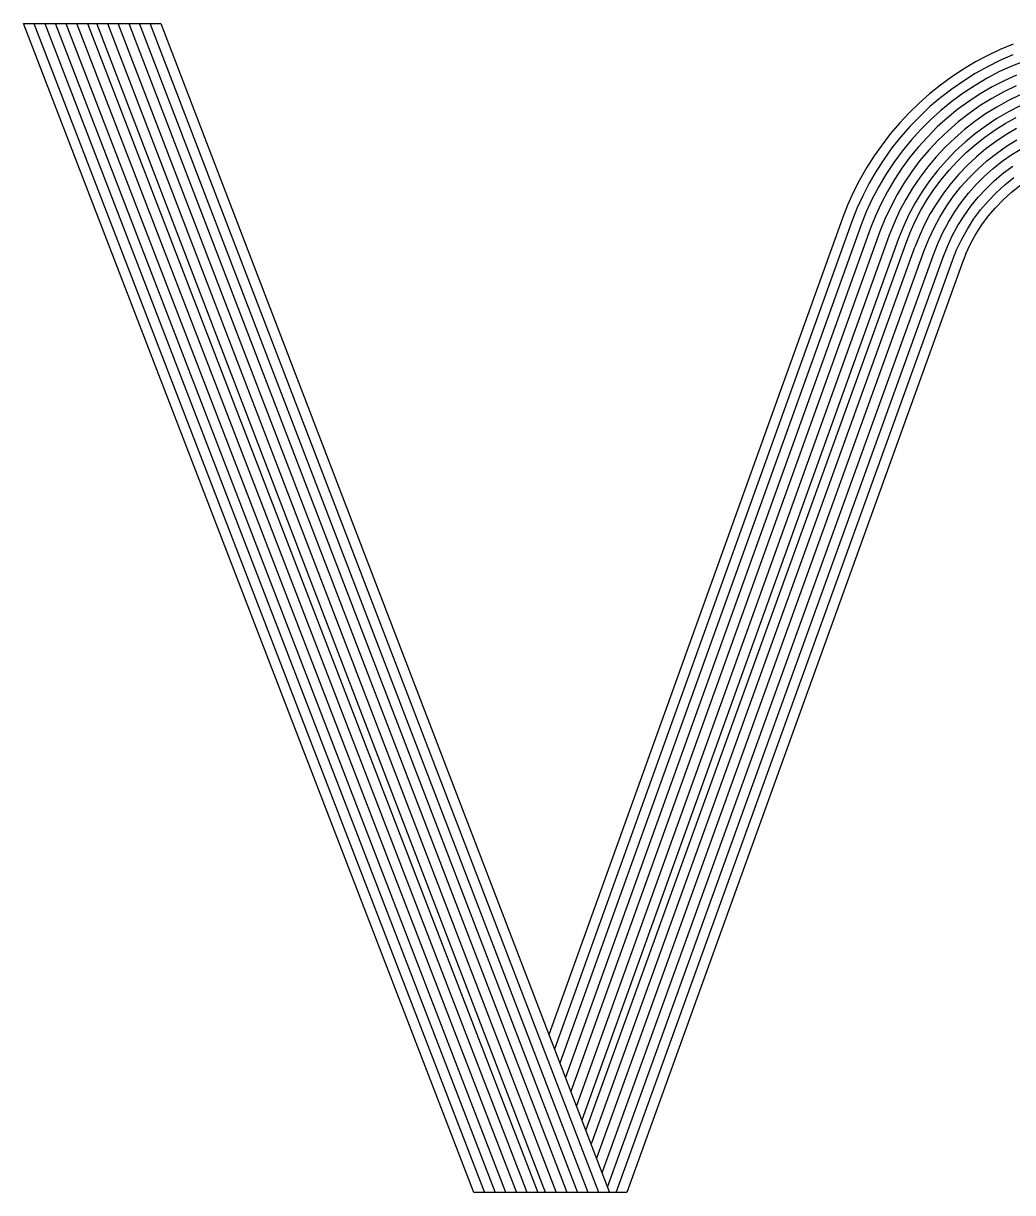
# Model space of a CAD drawing. Extents: x 13 to 15748, y 528 to 7141.
# Drawn here: x 13 to 5608, y 528 to 7141 of the extents above; entities that cross this region are included whole.
import ezdxf

# ---------------------------------------------------------------- set-up
doc = ezdxf.new("R2010")
doc.units = 0
doc.layers.add('1', color=1, linetype='CONTINUOUS')

msp = doc.modelspace()

# ---------------------------------------------------------------- linework, layer by layer
at = {"layer": '1'}
for p, q in [((2561, 528), (13, 7141)), ((13, 7141), (790, 7141)), ((73, 7141), (2621, 528)), ((134, 7141), (2681, 528)), ((2742, 528), (194, 7141)), ((254, 7141), (2802, 528)), ((2862, 528), (315, 7141)), ((375, 7141), (2923, 528)), ((2967, 528), (429, 7141)), ((489, 7141), (3027, 528)), ((3088, 528), (549, 7141)), ((610, 7141), (3148, 528)), ((3208, 528), (670, 7141)), ((3268, 528), (730, 7141)), ((790, 7141), (3329, 528)), ((5612, 7024), (5539, 6994)), ((5468, 6960), (5398, 6923)), ((5539, 6994), (5468, 6960)), ((5610, 6963), (5537, 6931)), ((5330, 6882), (5264, 6839)), ((5398, 6923), (5330, 6882)), ((5466, 6896), (5397, 6857)), ((5537, 6931), (5466, 6896)), ((5608, 6901), (5535, 6868)), ((5682, 6930), (5608, 6901)), ((5264, 6839), (5201, 6792)), ((5330, 6815), (5264, 6769)), ((5397, 6857), (5330, 6815)), ((5464, 6831), (5396, 6790)), ((5535, 6868), (5464, 6831)), ((5560, 6817), (5492, 6782)), ((5630, 6849), (5560, 6817)), ((5201, 6792), (5139, 6743)), ((5264, 6769), (5202, 6721)), ((5329, 6746), (5265, 6699)), ((5396, 6790), (5329, 6746)), ((5492, 6782), (5425, 6743)), ((5559, 6754), (5491, 6716)), ((5629, 6787), (5559, 6754)), ((5080, 6690), (5024, 6635)), ((5139, 6743), (5080, 6690)), ((5202, 6721), (5141, 6670)), ((5265, 6699), (5203, 6649)), ((5361, 6700), (5299, 6655)), ((5425, 6743), (5361, 6700)), ((5491, 6716), (5425, 6676)), ((5585, 6704), (5520, 6668)), ((5652, 6736), (5585, 6704)), ((5024, 6635), (4970, 6578)), ((5083, 6615), (5028, 6558)), ((5141, 6670), (5083, 6615)), ((5203, 6649), (5144, 6595)), ((5299, 6655), (5240, 6606)), ((5362, 6632), (5301, 6584)), ((5425, 6676), (5362, 6632)), ((5456, 6629), (5395, 6586)), ((5520, 6668), (5456, 6629)), ((5585, 6640), (5520, 6603)), ((5651, 6674), (5585, 6640)), ((4970, 6578), (4918, 6518)), ((5028, 6558), (4976, 6499)), ((5144, 6595), (5087, 6539)), ((5182, 6555), (5128, 6500)), ((5240, 6606), (5182, 6555)), ((5301, 6584), (5243, 6534)), ((5395, 6586), (5337, 6541)), ((5458, 6562), (5398, 6518)), ((5520, 6603), (5458, 6562)), ((5509, 6538), (5567, 6575)), ((5567, 6575), (5628, 6608)), ((4918, 6518), (4870, 6455)), ((4976, 6499), (4926, 6437)), ((5087, 6539), (5034, 6480)), ((5128, 6500), (5076, 6443)), ((5243, 6534), (5187, 6480)), ((5281, 6492), (5227, 6441)), ((5337, 6541), (5281, 6492)), ((5398, 6518), (5340, 6470)), ((5397, 6455), (5452, 6498)), ((5452, 6498), (5509, 6538)), ((5570, 6511), (5512, 6472)), ((5630, 6546), (5570, 6511)), ((5573, 6446), (5632, 6482)), ((4870, 6455), (4825, 6391)), ((4926, 6437), (4880, 6372)), ((4983, 6418), (4936, 6354)), ((5034, 6480), (4983, 6418)), ((5076, 6443), (5028, 6384)), ((5134, 6424), (5084, 6365)), ((5187, 6480), (5134, 6424)), ((5227, 6441), (5176, 6387)), ((5286, 6420), (5234, 6366)), ((5340, 6470), (5286, 6420)), ((5345, 6410), (5397, 6455)), ((5457, 6431), (5404, 6387)), ((5512, 6472), (5457, 6431)), ((5517, 6406), (5573, 6446)), ((5604, 6399), (5661, 6434)), ((4825, 6391), (4782, 6324)), ((4880, 6372), (4837, 6306)), ((4936, 6354), (4892, 6287)), ((5028, 6384), (4982, 6322)), ((5084, 6365), (5038, 6303)), ((5176, 6387), (5128, 6330)), ((5234, 6366), (5185, 6310)), ((5249, 6310), (5296, 6361)), ((5296, 6361), (5345, 6410)), ((5404, 6387), (5353, 6339)), ((5411, 6317), (5462, 6363)), ((5462, 6363), (5517, 6406)), ((5499, 6320), (5550, 6361)), ((5550, 6361), (5604, 6399)), ((4782, 6324), (4743, 6255)), ((4837, 6306), (4797, 6237)), ((4892, 6287), (4851, 6218)), ((4982, 6322), (4940, 6258)), ((5038, 6303), (4995, 6239)), ((5128, 6330), (5084, 6270)), ((5185, 6310), (5139, 6251)), ((5204, 6257), (5249, 6310)), ((5305, 6289), (5260, 6237)), ((5353, 6339), (5305, 6289)), ((5362, 6268), (5411, 6317)), ((5449, 6276), (5499, 6320)), ((5506, 6252), (5557, 6295)), ((5557, 6295), (5609, 6334)), ((4743, 6255), (4707, 6185)), ((4797, 6237), (4761, 6166)), ((4851, 6218), (4814, 6148)), ((4940, 6258), (4901, 6191)), ((4995, 6239), (4955, 6173)), ((5084, 6270), (5042, 6209)), ((5139, 6251), (5097, 6190)), ((5163, 6201), (5204, 6257)), ((5260, 6237), (5218, 6181)), ((5316, 6216), (5362, 6268)), ((5359, 6180), (5403, 6229)), ((5403, 6229), (5449, 6276)), ((5459, 6206), (5506, 6252)), ((5515, 6183), (5564, 6228)), ((5564, 6228), (5615, 6269)), ((5600, 6185), (5649, 6224)), ((4707, 6185), (4675, 6113)), ((4761, 6166), (4728, 6094)), ((4901, 6191), (4865, 6123)), ((4955, 6173), (4919, 6104)), ((5042, 6209), (5004, 6145)), ((5097, 6190), (5058, 6126)), ((5125, 6144), (5163, 6201)), ((5218, 6181), (5179, 6124)), ((5233, 6104), (5273, 6161)), ((5273, 6161), (5316, 6216)), ((5318, 6128), (5359, 6180)), ((5373, 6107), (5414, 6158)), ((5414, 6158), (5459, 6206)), ((5470, 6136), (5515, 6183)), ((5555, 6143), (5600, 6185)), ((4675, 6113), (4646, 6040)), ((4728, 6094), (4699, 6021)), ((4814, 6148), (4781, 6075)), ((4865, 6123), (4833, 6053)), ((4919, 6104), (4886, 6034)), ((5004, 6145), (4969, 6080)), ((5058, 6126), (5022, 6061)), ((5057, 6022), (5089, 6084)), ((5089, 6084), (5125, 6144)), ((5179, 6124), (5143, 6065)), ((5197, 6045), (5233, 6104)), ((5280, 6074), (5318, 6128)), ((5334, 6053), (5373, 6107)), ((5388, 6033), (5427, 6086)), ((5427, 6086), (5470, 6136)), ((5471, 6051), (5512, 6098)), ((5512, 6098), (5555, 6143)), ((4646, 6040), (2986, 1420)), ((4699, 6021), (3017, 1340)), ((4781, 6075), (4751, 6001)), ((4833, 6053), (4804, 5982)), ((4886, 6034), (4857, 5963)), ((4969, 6080), (4938, 6012)), ((5022, 6061), (4991, 5993)), ((5029, 5959), (5057, 6022)), ((5143, 6065), (5111, 6003)), ((5164, 5984), (5197, 6045)), ((5246, 6017), (5280, 6074)), ((5299, 5997), (5334, 6053)), ((5353, 5977), (5388, 6033)), ((5435, 6001), (5471, 6051)), ((4751, 6001), (3048, 1260)), ((4804, 5982), (3079, 1179)), ((4857, 5963), (3110, 1099)), ((4938, 6012), (4910, 5943)), ((4991, 5993), (4963, 5924)), ((5004, 5895), (5029, 5959)), ((5111, 6003), (5082, 5940)), ((5135, 5921), (5164, 5984)), ((5187, 5899), (5214, 5959)), ((5214, 5959), (5246, 6017)), ((5267, 5939), (5299, 5997)), ((5321, 5920), (5353, 5977)), ((5401, 5948), (5435, 6001)), ((4910, 5943), (3141, 1018)), ((4963, 5924), (3171, 938)), ((3194, 880), (5004, 5895)), ((5082, 5940), (5056, 5876)), ((5109, 5857), (5135, 5921)), ((5162, 5837), (5187, 5899)), ((5240, 5880), (5267, 5939)), ((5292, 5860), (5321, 5920)), ((5344, 5838), (5371, 5894)), ((5371, 5894), (5401, 5948)), ((3228, 809), (5056, 5876)), ((3255, 719), (5109, 5857)), ((3286, 639), (5162, 5837)), ((5215, 5818), (5240, 5880)), ((5268, 5799), (5292, 5860)), ((5344, 5838), (5321, 5780)), ((3317, 558), (5215, 5818)), ((3366, 528), (5268, 5799)), ((5321, 5780), (3426, 528)), ((3221, 809), (3228, 809)), ((3426, 528), (2561, 528))]:
    msp.add_line(p, q, dxfattribs=at)

doc.saveas('drawing.dxf')
